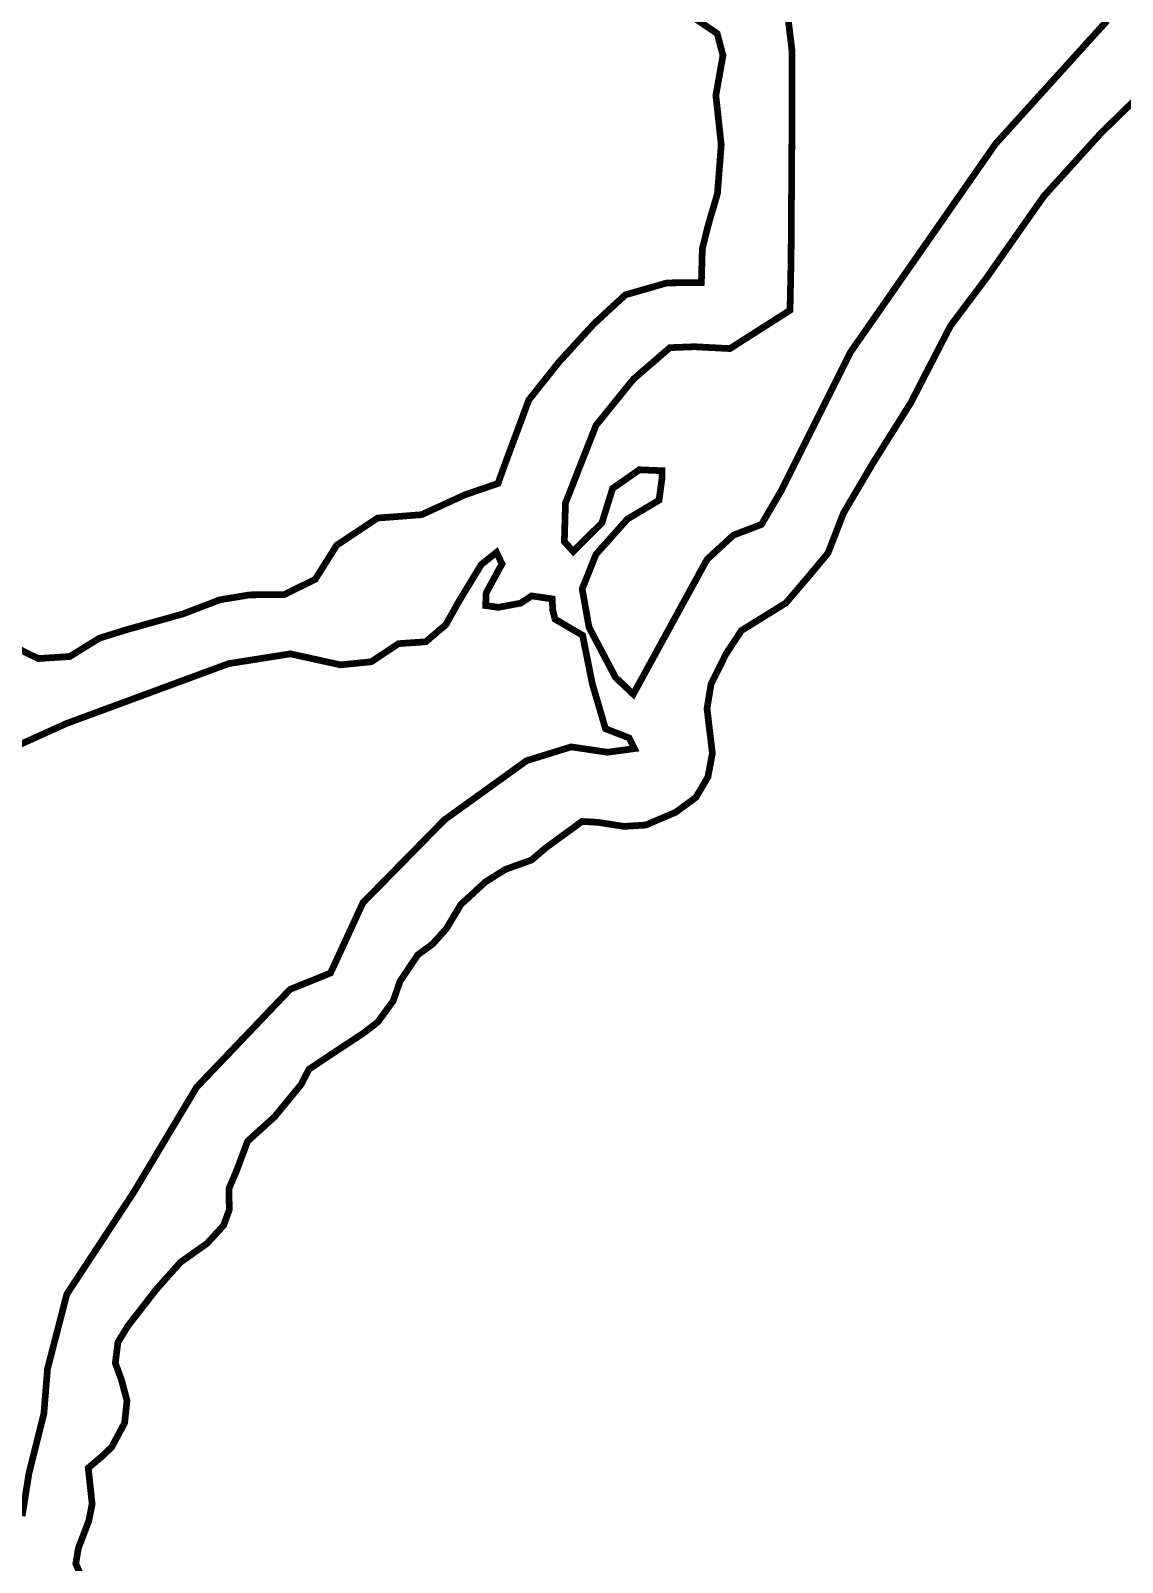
# Model space of a CAD drawing. Header units: metres. Extents: x 8244 to 287678, y 7853 to 2132060.
# Drawn here: x 267821 to 268635, y 2124635 to 2125778 of the extents above; entities that cross this region are included whole.
import ezdxf

# ---------------------------------------------------------------- set-up
doc = ezdxf.new("R2010")
doc.units = ezdxf.units.M
doc.layers.add('MANGROOVE BUFFER ZONE', color=120, linetype='Continuous')

msp = doc.modelspace()

# ---------------------------------------------------------------- linework, layer by layer
at = {"layer": 'MANGROOVE BUFFER ZONE', "const_width": 5, "flags": 128}
for points in [[(268382.1, 2125817.1), (268388.7, 2125762.8), (268388.7, 2125711.4), (268388, 2125607.1), (268387.2, 2125569.3), (268342.4, 2125540.7), (268315.9, 2125542.1), (268297.6, 2125541.4), (268270.4, 2125517.9), (268242.5, 2125483.4), (268219.7, 2125425.4), (268218.9, 2125396.7), (268225.5, 2125389.4), (268246.9, 2125410.7), (268254.9, 2125436.4), (268274.8, 2125450.3), (268291.7, 2125449.6), (268291.7, 2125443.7), (268289.5, 2125427.6), (268266, 2125413.6), (268242.5, 2125387.2), (268232.2, 2125361.5), (268237.3, 2125332.8), (268257.1, 2125295.4), (268270.3, 2125282.9), (268325.3, 2125383.4), (268344.9, 2125401.5), (268365.9, 2125409.5), (268381.1, 2125435.5), (268432.5, 2125538.3), (268540.5, 2125693.4), (268623.7, 2125785.3)], [(267801, 2125321.9), (267826.5, 2125309.5), (267850, 2125311), (267872.1, 2125324.7), (267893.4, 2125331.3), (267934.2, 2125342.7), (267961.9, 2125353.3), (267984.2, 2125357), (268009.9, 2125357.2), (268033.1, 2125368.6), (268049.1, 2125394), (268079.6, 2125414.3), (268112.4, 2125416.8), (268144.9, 2125431.7), (268169.4, 2125440.1), (268175.1, 2125455.9), (268192.4, 2125502.4), (268214.9, 2125530.7), (268241, 2125559.2), (268264.4, 2125580.8), (268295.4, 2125589.7), (268321.1, 2125590), (268321.8, 2125615), (268325.9, 2125631.8), (268333.1, 2125656.4), (268335.9, 2125692.8), (268331.9, 2125729.6), (268337.2, 2125759.4), (268332.9, 2125775.7), (268313.2, 2125789.1)], [(268657.3, 2125738.7), (268619.1, 2125701.4), (268576.6, 2125654.5), (268533.5, 2125593.1), (268506.9, 2125557.7), (268477.3, 2125500.3), (268449.3, 2125455.7), (268427.2, 2125418.2), (268415.5, 2125388.1), (268401.6, 2125371.4), (268384.2, 2125351), (268351, 2125330.4), (268339.5, 2125313), (268328.3, 2125290.4), (268325.3, 2125272.2), (268329.3, 2125238.8), (268326, 2125221.2), (268317, 2125205.9), (268302, 2125194.9), (268279.7, 2125185.3), (268263.3, 2125184.3), (268244, 2125187.3), (268232.1, 2125188), (268204.9, 2125168.2), (268194.4, 2125159.2), (268174.9, 2125152.2), (268160.2, 2125143), (268141.7, 2125126), (268130.9, 2125108), (268120.7, 2125096.6), (268109.6, 2125088.5), (268096.3, 2125068.7), (268091.3, 2125054.2), (268079.8, 2125038.4), (268069.4, 2125030.3), (268048.3, 2125016.4), (268028.4, 2125003.1), (268022.5, 2124991.7), (268002.8, 2124967.7), (267982.7, 2124949.5), (267974.4, 2124927.4), (267968.7, 2124914), (267969, 2124898.3), (267964.7, 2124886.6), (267952.4, 2124873.2), (267932.5, 2124859.1), (267914.3, 2124838.6), (267893.5, 2124811.8), (267885.9, 2124799.4), (267884, 2124783.9), (267888.5, 2124771.6), (267892.7, 2124756), (267890.9, 2124739.2), (267881.2, 2124721.2), (267874, 2124714.3), (267863.8, 2124705.7), (267866.7, 2124678.9), (267864.2, 2124666.2), (267856.4, 2124645.8), (267854.5, 2124634.3), (267858.2, 2124625.7)], [(267810.7, 2125244.4), (267847.7, 2125261.1), (267968.5, 2125305.7), (268014.5, 2125313), (268051.9, 2125304.8), (268074.9, 2125307.1), (268095.2, 2125320.6), (268115.5, 2125322), (268130.4, 2125334.6), (268140.8, 2125353.1), (268157, 2125379.7), (268168.3, 2125388.7), (268172.4, 2125380.1), (268160.6, 2125358.5), (268160.2, 2125349), (268169.7, 2125347.7), (268186.3, 2125350.8), (268194.5, 2125356.2), (268209.8, 2125354), (268210.3, 2125345.4), (268211.9, 2125338.9), (268232.5, 2125326.8), (268239.7, 2125290.8), (268249.6, 2125257.1), (268267.2, 2125250.3), (268271.2, 2125242.3), (268251, 2125239.6), (268224, 2125243.6), (268190.7, 2125233.3), (268129.5, 2125189.2), (268068.7, 2125127.4), (268044.5, 2125074.9), (268014.3, 2125062.7), (267944.6, 2124989.7), (267897.8, 2124911.5), (267847.8, 2124835.3), (267833.4, 2124779.6), (267830.7, 2124746.3), (267819.5, 2124701.3), (267814.5, 2124669.8)]]:
    msp.add_lwpolyline(points, dxfattribs=at)

doc.saveas('drawing.dxf')
